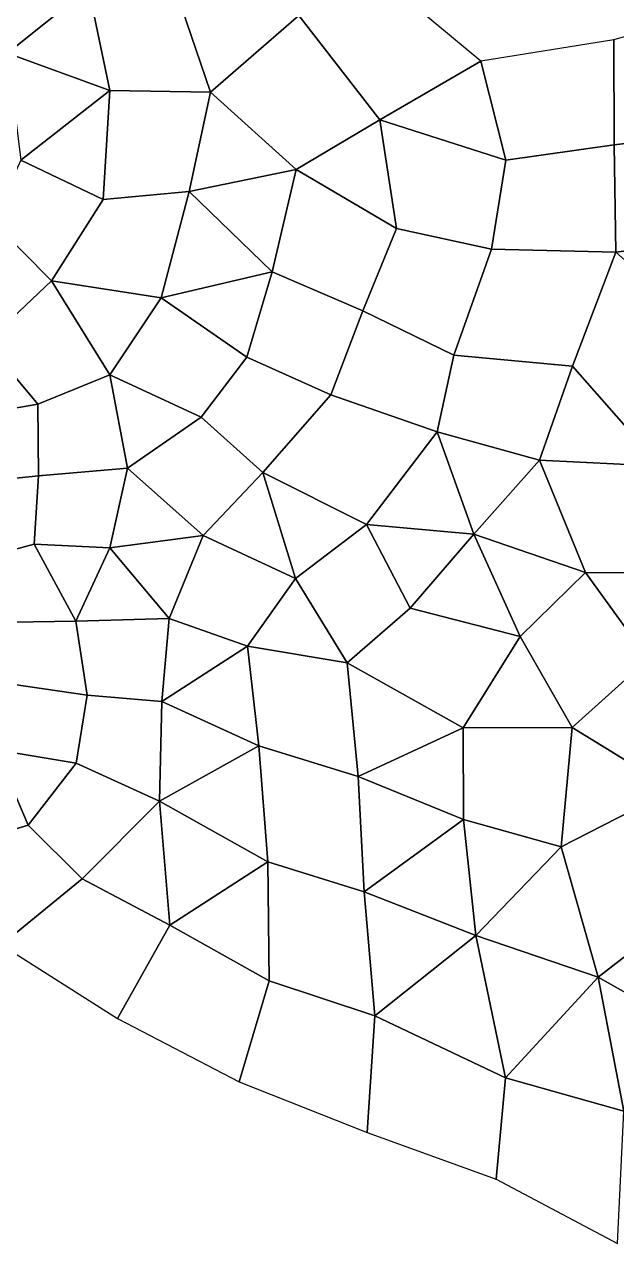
# Model space of a CAD drawing. Extents: x 380827 to 407438, y 6452886 to 6483357.
# Drawn here: x 385533 to 386050, y 6457371 to 6458434 of the extents above; entities that cross this region are included whole.
import ezdxf

# ---------------------------------------------------------------- set-up
doc = ezdxf.new("R2010")
doc.units = 0
for name, color, linetype in [('MESH_BOUND', 25, 'CONTINUOUS'), ('MESH_ELEMS', 18, 'CONTINUOUS'), ('MESH_NDSTRNGS', 17, 'CONTINUOUS'), ('MESH_NODES', 18, 'CONTINUOUS')]:
    doc.layers.add(name, color=color, linetype=linetype)

msp = doc.modelspace()

# ---------------------------------------------------------------- linework, layer by layer
at = {"layer": 'MESH_BOUND', "color": 25}
for points in [[(385931.077, 6458401.96, 0.097), (385852.641, 6458467.48, 0.06)], [(386162.446, 6458453.58, -0.057), (386047.246, 6458420.64, 0.031)], [(386047.246, 6458420.64, 0.031), (385931.077, 6458401.96, 0.097)], [(385513.146, 6457631.69, -0.029), (385614.177, 6457567.27, -0.135)], [(385614.177, 6457567.27, -0.135), (385720.492, 6457512.08, 0.008)], [(385720.492, 6457512.08, 0.008), (385831.893, 6457468.04, 0.078)], [(385831.893, 6457468.04, 0.078), (385944.614, 6457427.31, 0.042)], [(385944.614, 6457427.31, 0.042), (386050.412, 6457371.14, 0.004)]]:
    msp.add_polyline3d(points, dxfattribs=at)
at = {"layer": 'MESH_ELEMS', "color": 178}
for points in [[(385518.263, 6458408.99, -14.102), (385588.895, 6458465.47, -12.759), (385550.095, 6458567.28, -13.324), (385479.447, 6458499.71, -13.81)], [(385695.255, 6458375.08, -11.006), (385772.395, 6458441.77, -0.848), (385746.279, 6458534.7, -0.727), (385661.379, 6458474.97, -2.964)], [(385607.634, 6458376.36, -13.727), (385695.255, 6458375.08, -11.006), (385661.379, 6458474.97, -2.964), (385588.895, 6458465.47, -12.759)], [(385588.895, 6458465.47, -12.759), (385518.263, 6458408.99, -14.102), (385607.634, 6458376.36, -13.727), (385588.895, 6458465.47, -12.759)], [(385772.395, 6458441.77, -0.848), (385843.223, 6458350.93, -3.078), (385931.077, 6458401.96, 0.097), (385852.641, 6458467.48, 0.06)], [(386047.666, 6458328.9, -10.193), (386146.175, 6458340.54, -10.241), (386162.446, 6458453.58, -0.057), (386047.246, 6458420.64, 0.031)], [(385695.255, 6458375.08, -11.006), (385770.034, 6458307.66, -11.997), (385843.223, 6458350.93, -3.078), (385772.395, 6458441.77, -0.848)], [(385953.143, 6458315.79, -10.381), (386047.666, 6458328.9, -10.193), (386047.246, 6458420.64, 0.031), (385931.077, 6458401.96, 0.097)], [(385518.263, 6458408.99, -14.102), (385529.739, 6458315.81, -13.792), (385607.634, 6458376.36, -13.727), (385518.263, 6458408.99, -14.102)], [(385931.077, 6458401.96, 0.097), (385843.223, 6458350.93, -3.078), (385953.143, 6458315.79, -10.381), (385931.077, 6458401.96, 0.097)], [(385607.634, 6458376.36, -13.727), (385529.739, 6458315.81, -13.792), (385601.821, 6458281.39, -13.819), (385607.634, 6458376.36, -13.727)], [(385601.821, 6458281.39, -13.819), (385676.829, 6458288.31, -13.206), (385695.255, 6458375.08, -11.006), (385607.634, 6458376.36, -13.727)], [(385695.255, 6458375.08, -11.006), (385676.829, 6458288.31, -13.206), (385770.034, 6458307.66, -11.997), (385695.255, 6458375.08, -11.006)], [(385843.223, 6458350.93, -3.078), (385770.034, 6458307.66, -11.997), (385857.684, 6458256.11, -11.912), (385843.223, 6458350.93, -3.078)], [(385857.684, 6458256.11, -11.912), (385940.397, 6458238.18, -11.366), (385953.143, 6458315.79, -10.381), (385843.223, 6458350.93, -3.078)], [(386048.972, 6458235.32, -10.798), (386145.906, 6458247.34, -10.422), (386146.175, 6458340.54, -10.241), (386047.666, 6458328.9, -10.193)], [(385940.397, 6458238.18, -11.366), (386048.972, 6458235.32, -10.798), (386047.666, 6458328.9, -10.193), (385953.143, 6458315.79, -10.381)], [(385556.607, 6458210.52, -13.524), (385601.821, 6458281.39, -13.819), (385529.739, 6458315.81, -13.792), (385505.25, 6458262.1, -13.568)], [(385770.034, 6458307.66, -11.997), (385676.829, 6458288.31, -13.206), (385749.054, 6458218.2, -12.859), (385770.034, 6458307.66, -11.997)], [(385749.054, 6458218.2, -12.859), (385828.263, 6458184.44, -12.465), (385857.684, 6458256.11, -11.912), (385770.034, 6458307.66, -11.997)], [(385556.607, 6458210.52, -13.524), (385652.256, 6458195.64, -13.264), (385676.829, 6458288.31, -13.206), (385601.821, 6458281.39, -13.819)], [(385676.829, 6458288.31, -13.206), (385652.256, 6458195.64, -13.264), (385749.054, 6458218.2, -12.859), (385676.829, 6458288.31, -13.206)], [(385499.674, 6458156.84, -13.285), (385556.607, 6458210.52, -13.524), (385505.25, 6458262.1, -13.568), (385459.348, 6458212.84, -13.316)], [(385828.263, 6458184.44, -12.465), (385907.574, 6458145.79, -12.015), (385940.397, 6458238.18, -11.366), (385857.684, 6458256.11, -11.912)], [(386145.906, 6458247.34, -10.422), (386048.972, 6458235.32, -10.798), (386136.795, 6458157.75, -10.704), (386145.906, 6458247.34, -10.422)], [(385907.574, 6458145.79, -12.015), (386011.16, 6458136.22, -11.376), (386048.972, 6458235.32, -10.798), (385940.397, 6458238.18, -11.366)], [(386011.16, 6458136.22, -11.376), (386087.986, 6458049.02, -12.007), (386136.795, 6458157.75, -10.704), (386048.972, 6458235.32, -10.798)], [(385544.712, 6458103.01, -13.297), (385607.491, 6458128.57, -13.434), (385556.607, 6458210.52, -13.524), (385499.674, 6458156.84, -13.285)], [(385556.607, 6458210.52, -13.524), (385607.491, 6458128.57, -13.434), (385652.256, 6458195.64, -13.264), (385556.607, 6458210.52, -13.524)], [(385749.054, 6458218.2, -12.859), (385652.256, 6458195.64, -13.264), (385727.056, 6458144, -13.161), (385749.054, 6458218.2, -12.859)], [(385727.056, 6458144, -13.161), (385800.264, 6458111.1, -12.88), (385828.263, 6458184.44, -12.465), (385749.054, 6458218.2, -12.859)], [(385607.491, 6458128.57, -13.434), (385687.348, 6458091.49, -13.46), (385727.056, 6458144, -13.161), (385652.256, 6458195.64, -13.264)], [(385800.264, 6458111.1, -12.88), (385893.024, 6458078.95, -12.445), (385907.574, 6458145.79, -12.015), (385828.263, 6458184.44, -12.465)], [(385499.674, 6458156.84, -13.285), (385475.596, 6458090.9, -13.211), (385544.712, 6458103.01, -13.297), (385499.674, 6458156.84, -13.285)], [(385687.348, 6458091.49, -13.46), (385740.969, 6458043.31, -13.577), (385800.264, 6458111.1, -12.88), (385727.056, 6458144, -13.161)], [(385893.024, 6458078.95, -12.445), (385982.491, 6458054.26, -12.305), (386011.16, 6458136.22, -11.376), (385907.574, 6458145.79, -12.015)], [(386011.16, 6458136.22, -11.376), (385982.491, 6458054.26, -12.305), (386087.986, 6458049.02, -12.007), (386011.16, 6458136.22, -11.376)], [(385545.184, 6458040.44, -13.091), (385622.927, 6458047.12, -13.273), (385607.491, 6458128.57, -13.434), (385544.712, 6458103.01, -13.297)], [(385607.491, 6458128.57, -13.434), (385622.927, 6458047.12, -13.273), (385687.348, 6458091.49, -13.46), (385607.491, 6458128.57, -13.434)], [(385480.556, 6458033.88, -13.042), (385545.184, 6458040.44, -13.091), (385544.712, 6458103.01, -13.297), (385475.596, 6458090.9, -13.211)], [(385740.969, 6458043.31, -13.577), (385831.372, 6457998.06, -14.318), (385893.024, 6458078.95, -12.445), (385800.264, 6458111.1, -12.88)], [(385622.927, 6458047.12, -13.273), (385688.939, 6457988.42, -13.41), (385740.969, 6458043.31, -13.577), (385687.348, 6458091.49, -13.46)], [(385893.024, 6458078.95, -12.445), (385831.372, 6457998.06, -14.318), (385925.09, 6457989.64, -14.186), (385893.024, 6458078.95, -12.445)], [(385982.491, 6458054.26, -12.305), (385893.024, 6458078.95, -12.445), (385925.09, 6457989.64, -14.186), (385982.491, 6458054.26, -12.305)], [(385982.491, 6458054.26, -12.305), (385925.09, 6457989.64, -14.186), (386022.445, 6457956.1, -14.754), (385982.491, 6458054.26, -12.305)], [(385982.491, 6458054.26, -12.305), (386022.445, 6457956.1, -14.754), (386129.505, 6457955.93, -14.08), (386087.986, 6458049.02, -12.007)], [(385482.989, 6457965.3, -13.079), (385541.449, 6457980.78, -13.013), (385545.184, 6458040.44, -13.091), (385480.556, 6458033.88, -13.042)], [(385541.449, 6457980.78, -13.013), (385607.496, 6457977.85, -13.055), (385622.927, 6458047.12, -13.273), (385545.184, 6458040.44, -13.091)], [(385622.927, 6458047.12, -13.273), (385607.496, 6457977.85, -13.055), (385688.939, 6457988.42, -13.41), (385622.927, 6458047.12, -13.273)], [(385740.969, 6458043.31, -13.577), (385688.939, 6457988.42, -13.41), (385769.603, 6457950.87, -13.44), (385740.969, 6458043.31, -13.577)], [(385740.969, 6458043.31, -13.577), (385769.603, 6457950.87, -13.44), (385831.372, 6457998.06, -14.318), (385740.969, 6458043.31, -13.577)], [(385769.603, 6457950.87, -13.44), (385814.538, 6457877.37, -12.677), (385869.587, 6457925.25, -15.283), (385831.372, 6457998.06, -14.318)], [(385925.09, 6457989.64, -14.186), (385831.372, 6457998.06, -14.318), (385869.587, 6457925.25, -15.283), (385925.09, 6457989.64, -14.186)], [(385688.939, 6457988.42, -13.41), (385607.496, 6457977.85, -13.055), (385659.289, 6457916.18, -13.091), (385688.939, 6457988.42, -13.41)], [(385659.289, 6457916.18, -13.091), (385727.753, 6457892, -13.595), (385769.603, 6457950.87, -13.44), (385688.939, 6457988.42, -13.41)], [(385925.09, 6457989.64, -14.186), (385869.587, 6457925.25, -15.283), (385965.462, 6457900.36, -15.636), (385925.09, 6457989.64, -14.186)], [(386022.445, 6457956.1, -14.754), (385925.09, 6457989.64, -14.186), (385965.462, 6457900.36, -15.636), (386022.445, 6457956.1, -14.754)], [(385503.209, 6457912.61, -12.939), (385577.835, 6457913.84, -12.85), (385541.449, 6457980.78, -13.013), (385482.989, 6457965.3, -13.079)], [(385607.496, 6457977.85, -13.055), (385541.449, 6457980.78, -13.013), (385577.835, 6457913.84, -12.85), (385607.496, 6457977.85, -13.055)], [(385607.496, 6457977.85, -13.055), (385577.835, 6457913.84, -12.85), (385659.289, 6457916.18, -13.091), (385607.496, 6457977.85, -13.055)], [(385965.462, 6457900.36, -15.636), (386010.832, 6457821.03, -7.758), (386077.108, 6457880.72, -15.659), (386022.445, 6457956.1, -14.754)], [(386129.505, 6457955.93, -14.08), (386022.445, 6457956.1, -14.754), (386077.108, 6457880.72, -15.659), (386129.505, 6457955.93, -14.08)], [(385769.603, 6457950.87, -13.44), (385727.753, 6457892, -13.595), (385814.538, 6457877.37, -12.677), (385769.603, 6457950.87, -13.44)], [(385814.538, 6457877.37, -12.677), (385915.667, 6457820.76, -4.968), (385965.462, 6457900.36, -15.636), (385869.587, 6457925.25, -15.283)], [(385521.885, 6457858.9, -12.286), (385587.75, 6457849.33, -12.469), (385577.835, 6457913.84, -12.85), (385503.209, 6457912.61, -12.939)], [(385587.75, 6457849.33, -12.469), (385652.979, 6457843.71, -12.481), (385659.289, 6457916.18, -13.091), (385577.835, 6457913.84, -12.85)], [(385727.753, 6457892, -13.595), (385659.289, 6457916.18, -13.091), (385652.979, 6457843.71, -12.481), (385727.753, 6457892, -13.595)], [(386010.832, 6457821.03, -7.758), (385965.462, 6457900.36, -15.636), (385915.667, 6457820.76, -4.968), (386010.832, 6457821.03, -7.758)], [(385727.753, 6457892, -13.595), (385652.979, 6457843.71, -12.481), (385737.419, 6457805.01, -6.232), (385727.753, 6457892, -13.595)], [(385737.419, 6457805.01, -6.232), (385824.228, 6457778.26, -0.413), (385814.538, 6457877.37, -12.677), (385727.753, 6457892, -13.595)], [(386077.108, 6457880.72, -15.659), (386010.832, 6457821.03, -7.758), (386099.03, 6457767.05, -8.66), (386140.876, 6457836.83, -13.495)], [(385915.667, 6457820.76, -4.968), (385814.538, 6457877.37, -12.677), (385824.228, 6457778.26, -0.413), (385915.667, 6457820.76, -4.968)], [(385508.088, 6457801.56, -9.755), (385578.079, 6457790.1, -12.38), (385587.75, 6457849.33, -12.469), (385521.885, 6457858.9, -12.286)], [(385578.079, 6457790.1, -12.38), (385650.788, 6457756.99, -9.377), (385652.979, 6457843.71, -12.481), (385587.75, 6457849.33, -12.469)], [(385737.419, 6457805.01, -6.232), (385652.979, 6457843.71, -12.481), (385650.788, 6457756.99, -9.377), (385737.419, 6457805.01, -6.232)], [(385915.667, 6457820.76, -4.968), (385824.228, 6457778.26, -0.413), (385916.2, 6457740.99, -0.079), (385915.667, 6457820.76, -4.968)], [(385915.667, 6457820.76, -4.968), (385916.2, 6457740.99, -0.079), (386001.311, 6457717.13, -0.196), (386010.832, 6457821.03, -7.758)], [(386099.03, 6457767.05, -8.66), (386010.832, 6457821.03, -7.758), (386001.311, 6457717.13, -0.196), (386099.03, 6457767.05, -8.66)], [(385737.419, 6457805.01, -6.232), (385650.788, 6457756.99, -9.377), (385745.501, 6457704, -1.567), (385737.419, 6457805.01, -6.232)], [(385737.419, 6457805.01, -6.232), (385745.501, 6457704, -1.567), (385829.511, 6457677.8, -0.044), (385824.228, 6457778.26, -0.413)], [(385451.783, 6457776.43, -2.934), (385483.49, 6457720.13, -2.708), (385536.161, 6457735.95, -6.649), (385508.088, 6457801.56, -9.755)], [(385578.079, 6457790.1, -12.38), (385508.088, 6457801.56, -9.755), (385536.161, 6457735.95, -6.649), (385578.079, 6457790.1, -12.38)], [(385536.161, 6457735.95, -6.649), (385583.458, 6457689.17, -5.632), (385650.788, 6457756.99, -9.377), (385578.079, 6457790.1, -12.38)], [(385916.2, 6457740.99, -0.079), (385824.228, 6457778.26, -0.413), (385829.511, 6457677.8, -0.044), (385916.2, 6457740.99, -0.079)], [(386001.311, 6457717.13, -0.196), (386033.703, 6457603.52, -0.133), (386114.326, 6457665.89, -0.052), (386099.03, 6457767.05, -8.66)], [(385650.788, 6457756.99, -9.377), (385583.458, 6457689.17, -5.632), (385659.971, 6457648.77, -3.03), (385650.788, 6457756.99, -9.377)], [(385745.501, 6457704, -1.567), (385650.788, 6457756.99, -9.377), (385659.971, 6457648.77, -3.03), (385745.501, 6457704, -1.567)], [(385916.2, 6457740.99, -0.079), (385829.511, 6457677.8, -0.044), (385926.821, 6457639.79, -0.038), (385916.2, 6457740.99, -0.079)], [(386001.311, 6457717.13, -0.196), (385916.2, 6457740.99, -0.079), (385926.821, 6457639.79, -0.038), (386001.311, 6457717.13, -0.196)], [(385483.49, 6457720.13, -2.708), (385513.146, 6457631.69, -0.029), (385583.458, 6457689.17, -5.632), (385536.161, 6457735.95, -6.649)], [(386001.311, 6457717.13, -0.196), (385926.821, 6457639.79, -0.038), (386033.703, 6457603.52, -0.133), (386001.311, 6457717.13, -0.196)], [(385745.501, 6457704, -1.567), (385659.971, 6457648.77, -3.03), (385746.631, 6457600.16, -1.221), (385745.501, 6457704, -1.567)], [(385745.501, 6457704, -1.567), (385746.631, 6457600.16, -1.221), (385838.646, 6457569.58, -1.38), (385829.511, 6457677.8, -0.044)], [(385583.458, 6457689.17, -5.632), (385513.146, 6457631.69, -0.029), (385614.177, 6457567.27, -0.135), (385659.971, 6457648.77, -3.03)], [(385926.821, 6457639.79, -0.038), (385829.511, 6457677.8, -0.044), (385838.646, 6457569.58, -1.38), (385926.821, 6457639.79, -0.038)], [(386033.703, 6457603.52, -0.133), (386118.324, 6457555.43, -0.425), (386196.71, 6457613, -8.177), (386114.326, 6457665.89, -0.052)], [(385659.971, 6457648.77, -3.03), (385614.177, 6457567.27, -0.135), (385720.492, 6457512.08, 0.008), (385746.631, 6457600.16, -1.221)], [(385926.821, 6457639.79, -0.038), (385838.646, 6457569.58, -1.38), (385952.849, 6457515.66, -0.58), (385926.821, 6457639.79, -0.038)], [(386033.703, 6457603.52, -0.133), (385926.821, 6457639.79, -0.038), (385952.849, 6457515.66, -0.58), (386033.703, 6457603.52, -0.133)], [(386033.703, 6457603.52, -0.133), (385952.849, 6457515.66, -0.58), (386055.893, 6457486.55, -0.52), (386033.703, 6457603.52, -0.133)], [(386118.324, 6457555.43, -0.425), (386033.703, 6457603.52, -0.133), (386055.893, 6457486.55, -0.52), (386118.324, 6457555.43, -0.425)], [(385746.631, 6457600.16, -1.221), (385720.492, 6457512.08, 0.008), (385831.893, 6457468.04, 0.078), (385838.646, 6457569.58, -1.38)], [(385838.646, 6457569.58, -1.38), (385831.893, 6457468.04, 0.078), (385944.614, 6457427.31, 0.042), (385952.849, 6457515.66, -0.58)], [(385952.849, 6457515.66, -0.58), (385944.614, 6457427.31, 0.042), (386050.412, 6457371.14, 0.004), (386055.893, 6457486.55, -0.52)]]:
    msp.add_3dface(points, dxfattribs=at)
at = {"layer": 'MESH_NDSTRNGS', "color": 17}
for points in [[(385843.223, 6458350.93, -3.078), (385931.077, 6458401.96, 0.097)], [(385857.684, 6458256.11, -11.912), (385843.223, 6458350.93, -3.078)], [(385828.263, 6458184.44, -12.465), (385857.684, 6458256.11, -11.912)], [(385800.264, 6458111.1, -12.88), (385828.263, 6458184.44, -12.465)], [(385740.969, 6458043.31, -13.577), (385800.264, 6458111.1, -12.88)], [(385769.603, 6457950.87, -13.44), (385740.969, 6458043.31, -13.577)], [(385727.753, 6457892, -13.595), (385769.603, 6457950.87, -13.44)], [(385737.419, 6457805.01, -6.232), (385727.753, 6457892, -13.595)], [(385745.501, 6457704, -1.567), (385737.419, 6457805.01, -6.232)], [(385746.631, 6457600.16, -1.221), (385745.501, 6457704, -1.567)], [(385720.492, 6457512.08, 0.008), (385746.631, 6457600.16, -1.221)]]:
    msp.add_polyline3d(points, dxfattribs=at)
for p in [(385931.077, 6458401.96, 0.097), (385843.223, 6458350.93, -3.078), (385857.684, 6458256.11, -11.912), (385828.263, 6458184.44, -12.465), (385800.264, 6458111.1, -12.88), (385740.969, 6458043.31, -13.577), (385769.603, 6457950.87, -13.44), (385727.753, 6457892, -13.595), (385737.419, 6457805.01, -6.232), (385745.501, 6457704, -1.567), (385746.631, 6457600.16, -1.221), (385720.492, 6457512.08, 0.008)]:
    msp.add_point(p, dxfattribs=at)
at = {"layer": 'MESH_NODES', "color": 18}
for p in [(386047.246, 6458420.64, 0.031), (385931.077, 6458401.96, 0.097), (385607.634, 6458376.36, -13.727), (385695.255, 6458375.08, -11.006), (385843.223, 6458350.93, -3.078), (386047.666, 6458328.9, -10.193), (385953.143, 6458315.79, -10.381), (385770.034, 6458307.66, -11.997), (385676.829, 6458288.31, -13.206), (385601.821, 6458281.39, -13.819), (385857.684, 6458256.11, -11.912), (385940.397, 6458238.18, -11.366), (386048.972, 6458235.32, -10.798), (385556.607, 6458210.52, -13.524), (385749.054, 6458218.2, -12.859), (385652.256, 6458195.64, -13.264), (385828.263, 6458184.44, -12.465), (385727.056, 6458144, -13.161), (385907.574, 6458145.79, -12.015), (386011.16, 6458136.22, -11.376), (385607.491, 6458128.57, -13.434), (385544.712, 6458103.01, -13.297), (385800.264, 6458111.1, -12.88), (385687.348, 6458091.49, -13.46), (385893.024, 6458078.95, -12.445), (385982.491, 6458054.26, -12.305), (385545.184, 6458040.44, -13.091), (385622.927, 6458047.12, -13.273), (385740.969, 6458043.31, -13.577), (385831.372, 6457998.06, -14.318), (385688.939, 6457988.42, -13.41), (385925.09, 6457989.64, -14.186), (385541.449, 6457980.78, -13.013), (385607.496, 6457977.85, -13.055), (386022.445, 6457956.1, -14.754), (385769.603, 6457950.87, -13.44), (385869.587, 6457925.25, -15.283), (385577.835, 6457913.84, -12.85), (385659.289, 6457916.18, -13.091), (385965.462, 6457900.36, -15.636), (385727.753, 6457892, -13.595), (385814.538, 6457877.37, -12.677), (385587.75, 6457849.33, -12.469), (385652.979, 6457843.71, -12.481), (385915.667, 6457820.76, -4.968), (386010.832, 6457821.03, -7.758), (385737.419, 6457805.01, -6.232), (385578.079, 6457790.1, -12.38), (385824.228, 6457778.26, -0.413), (385650.788, 6457756.99, -9.377), (385916.2, 6457740.99, -0.079), (385536.161, 6457735.95, -6.649), (386001.311, 6457717.13, -0.196), (385745.501, 6457704, -1.567), (385583.458, 6457689.17, -5.632), (385829.511, 6457677.8, -0.044), (385659.971, 6457648.77, -3.03), (385926.821, 6457639.79, -0.038), (386033.703, 6457603.52, -0.133), (385746.631, 6457600.16, -1.221), (385614.177, 6457567.27, -0.135), (385838.646, 6457569.58, -1.38), (385720.492, 6457512.08, 0.008), (385952.849, 6457515.66, -0.58), (385831.893, 6457468.04, 0.078), (385944.614, 6457427.31, 0.042)]:
    msp.add_point(p, dxfattribs=at)

doc.saveas('drawing.dxf')
